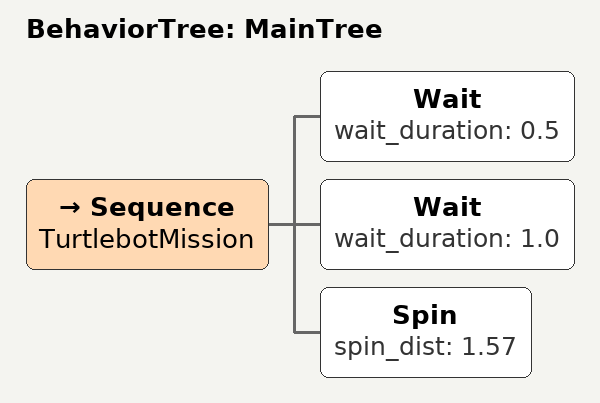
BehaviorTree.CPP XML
<root main_tree_to_execute="MainTree">
  <BehaviorTree ID="MainTree">
    <Sequence name="TurtlebotMission">
      <Wait wait_duration="0.5" />
      <Wait wait_duration="1.0" />
      <Spin spin_dist="1.57" />
    </Sequence>
  </BehaviorTree>
</root>
